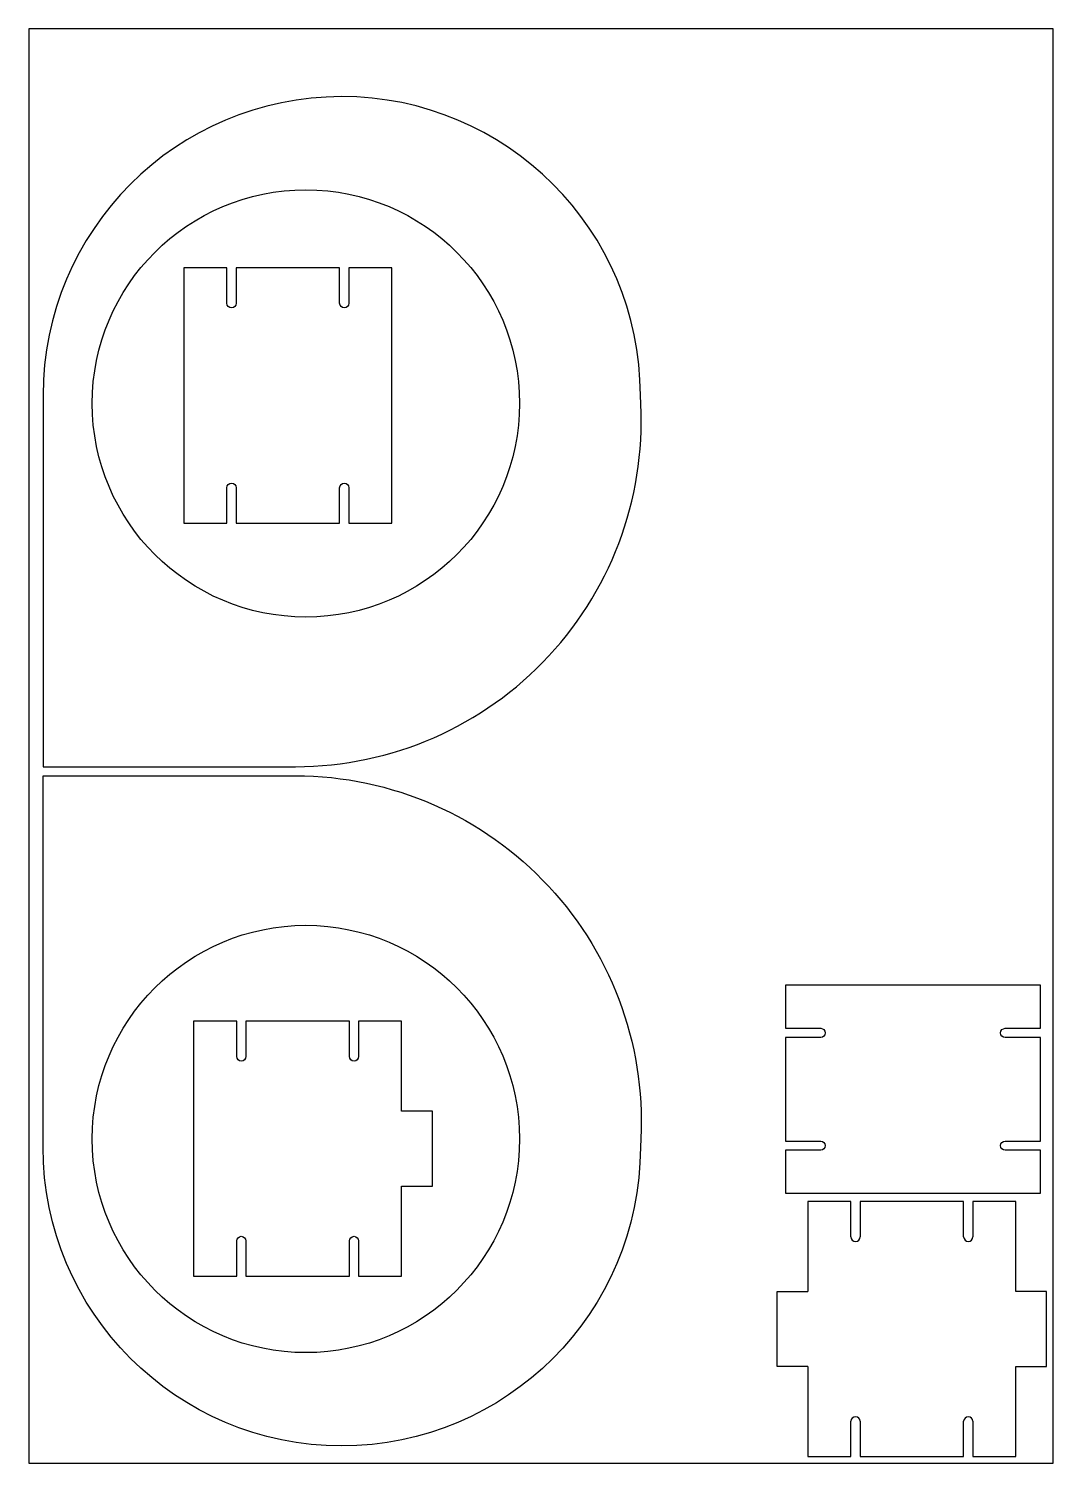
# Model space of a CAD drawing. Header units: inches. Extents: x -1355 to -355, y 951 to 2351.
import ezdxf

# ---------------------------------------------------------------- set-up
doc = ezdxf.new("R2010")
doc.units = ezdxf.units.IN
doc.header["$MEASUREMENT"] = 0

msp = doc.modelspace()

# ---------------------------------------------------------------- linework, layer by layer
for p, q in [((-355, 2351), (-1355, 2351)), ((-1355, 2351), (-1355, 951)), ((-355, 951), (-355, 2351)), ((-552.5, 1206.5), (-594.5, 1206.5)), ((-594.5, 1206.5), (-594.5, 1118.5)), ((-552.5, 1172), (-552.5, 1206.5)), ((-442.5, 1206.5), (-543.5, 1206.5)), ((-543.5, 1206.5), (-543.5, 1172)), ((-442.5, 1172), (-442.5, 1206.5)), ((-391.5, 1206.5), (-433.5, 1206.5)), ((-433.5, 1206.5), (-433.5, 1172)), ((-391.5, 1118.5), (-391.5, 1206.5)), ((-624.5, 1045.5), (-624.5, 1118.5)), ((-624.5, 1118.5), (-594.5, 1118.5)), ((-361.5, 1118.5), (-391.5, 1118.5)), ((-361.5, 1045.5), (-361.5, 1118.5)), ((-594.5, 1045.5), (-624.5, 1045.5)), ((-594.5, 1045.5), (-594.5, 957.5)), ((-391.5, 957.5), (-391.5, 1045.5)), ((-391.5, 1045.5), (-361.5, 1045.5)), ((-552.5, 957.5), (-552.5, 992)), ((-543.5, 992), (-543.5, 957.5)), ((-442.5, 957.5), (-442.5, 992)), ((-433.5, 992), (-433.5, 957.5)), ((-594.5, 957.5), (-552.5, 957.5)), ((-543.5, 957.5), (-442.5, 957.5)), ((-433.5, 957.5), (-391.5, 957.5)), ((-1355, 951), (-355, 951))]:
    msp.add_line(p, q)
for points in [[(-1341, 1993.2), (-1341, 1630.8), (-1094.5, 1630.8, 0.435185), (-758, 1993.4, 0.999714)], [(-1042.5, 2083, -1), (-1051.5, 2083), (-1051.5, 2117.5), (-1152.5, 2117.5), (-1152.5, 2083, -1), (-1161.5, 2083), (-1161.5, 2117.5), (-1203.5, 2117.5), (-1203.5, 1868.5), (-1161.5, 1868.5), (-1161.5, 1903, -1), (-1152.5, 1903), (-1152.5, 1868.5), (-1051.5, 1868.5), (-1051.5, 1903, -1), (-1042.5, 1903), (-1042.5, 1868.5), (-1000.5, 1868.5), (-1000.5, 2117.5), (-1042.5, 2117.5)], [(-1341, 1259.5), (-1341, 1622), (-1094.5, 1622, -0.435185), (-758, 1259.3, -0.999714)], [(-582, 1375.5, -1), (-582, 1366.5), (-616.5, 1366.5), (-616.5, 1265.5), (-582, 1265.5, -1), (-582, 1256.5), (-616.5, 1256.5), (-616.5, 1214.5), (-367.5, 1214.5), (-367.5, 1256.5), (-402, 1256.5, -1), (-402, 1265.5), (-367.5, 1265.5), (-367.5, 1366.5), (-402, 1366.5, -1), (-402, 1375.5), (-367.5, 1375.5), (-367.5, 1417.5), (-616.5, 1417.5), (-616.5, 1375.5)], [(-1042, 1133.5), (-1042, 1168, -1), (-1033, 1168), (-1033, 1133.5), (-991, 1133.5), (-991, 1221.5), (-961, 1221.5), (-961, 1294.5), (-991, 1294.5), (-991, 1382.5), (-1033, 1382.5), (-1033, 1348, -1), (-1042, 1348), (-1042, 1382.5), (-1143, 1382.5), (-1143, 1348, -1), (-1152, 1348), (-1152, 1382.5), (-1194, 1382.5), (-1194, 1133.5), (-1152, 1133.5), (-1152, 1168, -1), (-1143, 1168), (-1143, 1133.5)]]:
    msp.add_lwpolyline(points, format="xyb", close=True)
for centre in [(-1084.5, 1985.3), (-1084.5, 1267.5)]:
    msp.add_circle(centre, 208.5)
for centre, start, end in [((-548, 1172), 180, 0), ((-438, 1172), 180, 0), ((-548, 992), 0, 180), ((-438, 992), 0, 180)]:
    msp.add_arc(centre, 4.5, start, end)

doc.saveas('drawing.dxf')
